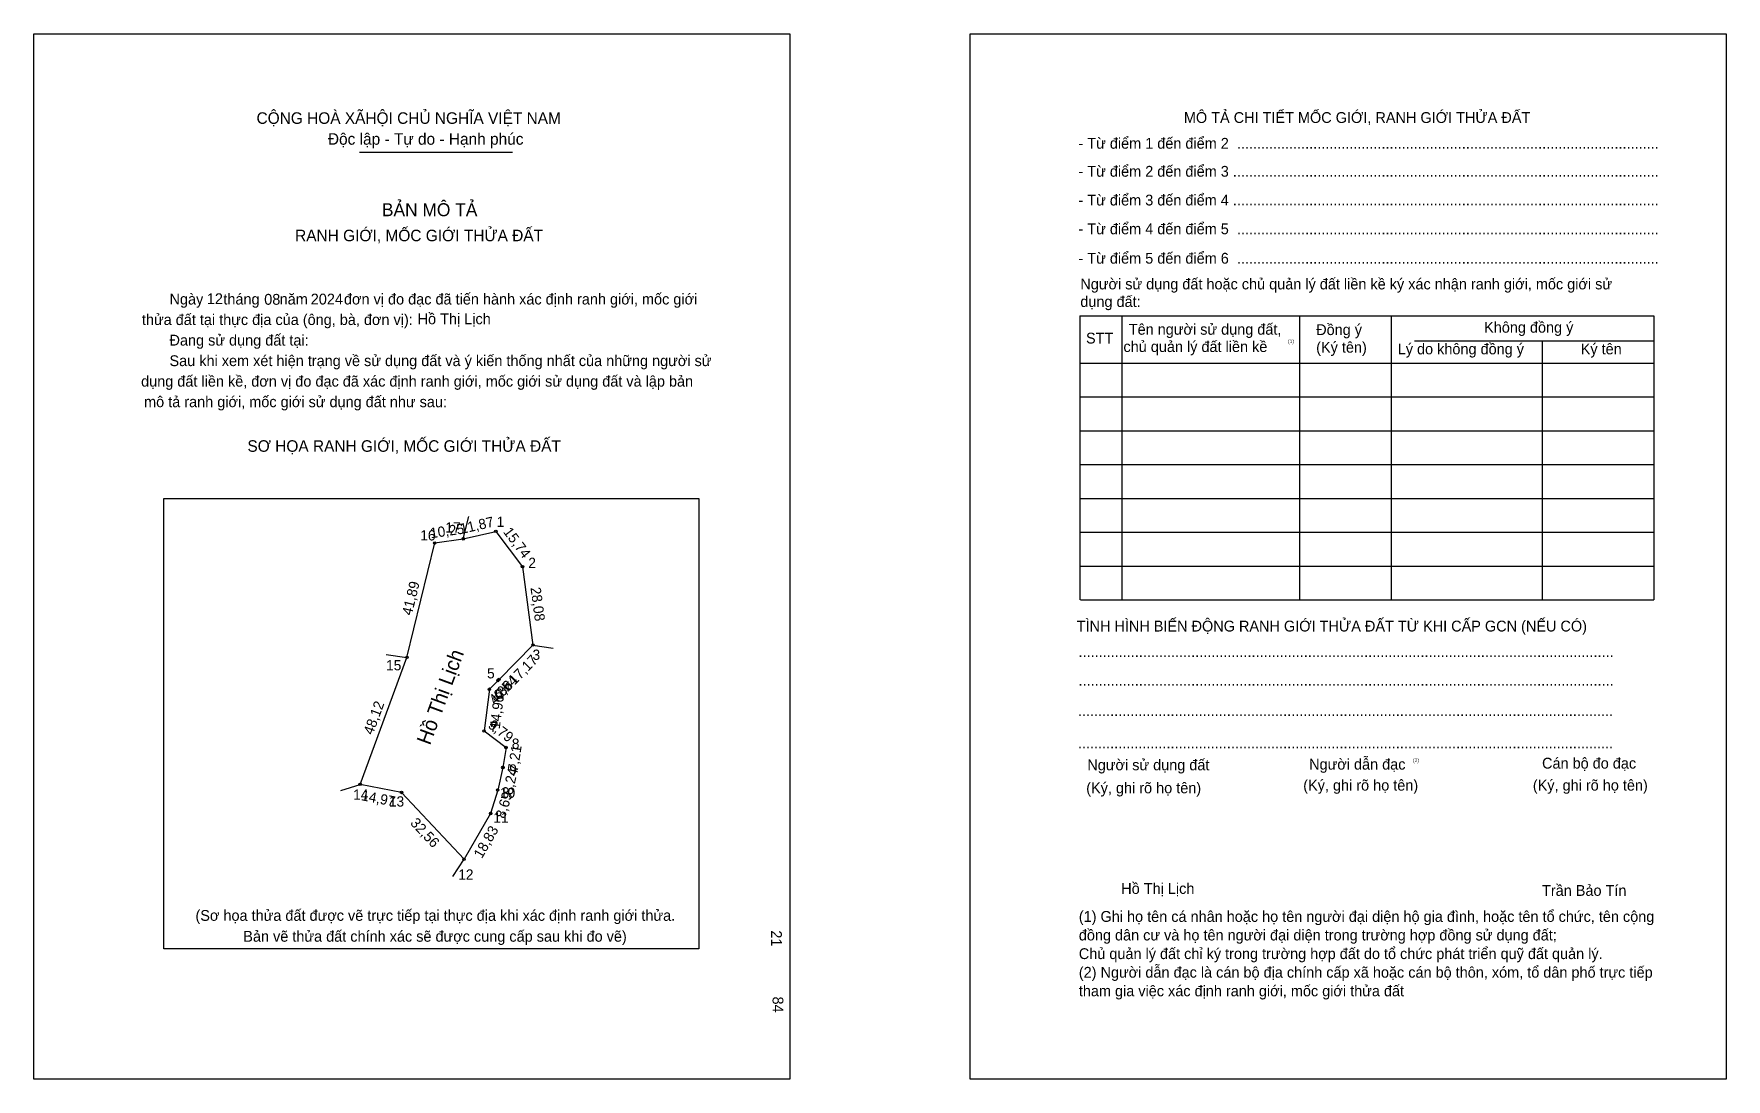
# Model space of a CAD drawing. Extents: x 546643 to 547244, y 1825935 to 1826307.
import ezdxf

# ---------------------------------------------------------------- set-up
doc = ezdxf.new("R2010")
doc.units = 0
for name, color, linetype in [('bmtKhungInTrang1', 7, 'Continuous'), ('bmtKhungInTrang2', 7, 'Continuous'), ('bmtNoiDung', 7, 'Continuous'), ('bmtTemplate', 7, 'Continuous'), ('CanhThua', 7, 'Continuous'), ('ChieuDaiCanhThua', 7, 'Continuous'), ('MocDinhThua', 7, 'Continuous'), ('RauThua', 7, 'Continuous'), ('SoHieuDinhThua', 7, 'Continuous'), ('TenChuSuDung', 7, 'Continuous')]:
    doc.layers.add(name, color=color, linetype=linetype)

msp = doc.modelspace()

# ---------------------------------------------------------------- linework, layer by layer
at = {"layer": 'bmtKhungInTrang1'}
msp.add_lwpolyline([(546642.86, 1826306.86), (546911.63, 1826306.86), (546911.63, 1825935.12), (546642.86, 1825935.12)], close=True, dxfattribs=at)
at = {"layer": 'bmtKhungInTrang2'}
msp.add_lwpolyline([(546975.72, 1826306.86), (547244.49, 1826306.86), (547244.49, 1825935.12), (546975.72, 1825935.12)], close=True, dxfattribs=at)
at = {"layer": 'bmtTemplate'}
for p, q in [((546758.68, 1826264.73), (546813.03, 1826264.73)), ((547029.64, 1826206.6), (547029.64, 1826105.54)), ((547092.86, 1826206.6), (547092.86, 1826105.54)), ((547125.39, 1826206.72), (547125.39, 1826105.54)), ((547218.75, 1826206.6), (547218.75, 1826105.54)), ((547133.64, 1826197.69), (547218.75, 1826197.69)), ((547014.9, 1826189.75), (547218.75, 1826189.75)), ((547014.9, 1826177.72), (547218.75, 1826177.72)), ((547014.9, 1826165.69), (547218.75, 1826165.69)), ((547014.9, 1826153.66), (547218.75, 1826153.66)), ((547014.9, 1826141.63), (547218.75, 1826141.63)), ((547014.9, 1826129.6), (547218.75, 1826129.6)), ((547014.9, 1826117.57), (547218.75, 1826117.57)), ((547014.9, 1826105.54), (547218.75, 1826105.54))]:
    msp.add_line(p, q, dxfattribs=at)
for points in [[(547014.77, 1826206.6), (547218.75, 1826206.6)], [(547014.77, 1826206.6), (547014.77, 1826105.54)], [(547179.08, 1826197.57), (547179.08, 1826105.54)]]:
    msp.add_lwpolyline(points, dxfattribs=at)
msp.add_lwpolyline([(546689.1, 1825981.42), (546689.1, 1826141.62), (546879.27, 1826141.62), (546879.27, 1825981.42)], close=True, dxfattribs=at)
at = {"layer": 'CanhThua'}
for p, q in [((546795.53, 1826127.27), (546807.1, 1826129.92)), ((546807.1, 1826129.92), (546816.57, 1826117.35)), ((546775.5, 1826085.11), (546785.38, 1826125.82)), ((546785.38, 1826125.82), (546795.53, 1826127.27)), ((546816.57, 1826117.35), (546820.31, 1826089.52)), ((546820.31, 1826089.52), (546808.26, 1826077.29)), ((546758.87, 1826039.95), (546775.5, 1826085.11)), ((546807.88, 1826076.91), (546804.82, 1826073.8)), ((546808.26, 1826077.29), (546807.88, 1826076.91)), ((546804.82, 1826073.8), (546802.9, 1826058.97)), ((546802.9, 1826058.97), (546810.72, 1826053.07)), ((546810.72, 1826053.07), (546809.61, 1826045.95)), ((546809.61, 1826045.95), (546807.76, 1826037.93)), ((546773.56, 1826037.08), (546758.87, 1826039.95)), ((546795.81, 1826013.31), (546773.56, 1826037.08)), ((546807.76, 1826037.93), (546805.23, 1826029.61)), ((546805.23, 1826029.61), (546795.81, 1826013.31))]:
    msp.add_line(p, q, dxfattribs=at)
at = {"layer": 'MocDinhThua'}
for centre in [(546807.1, 1826129.92), (546785.38, 1826125.82), (546795.53, 1826127.27), (546816.57, 1826117.35), (546820.31, 1826089.52), (546775.5, 1826085.11), (546807.88, 1826076.91), (546808.26, 1826077.29), (546804.82, 1826073.8), (546802.9, 1826058.97), (546810.72, 1826053.07), (546809.61, 1826045.95), (546758.87, 1826039.95), (546773.56, 1826037.08), (546807.76, 1826037.93), (546805.23, 1826029.61), (546795.81, 1826013.31)]:
    msp.add_circle(centre, 0.436, dxfattribs=at)
at = {"layer": 'RauThua'}
for p, q in [((546795.53, 1826127.27), (546797.5, 1826135.18)), ((546820.31, 1826089.52), (546827.46, 1826088.34)), ((546768.14, 1826086.17), (546775.5, 1826085.11)), ((546751.97, 1826037.76), (546758.87, 1826039.95)), ((546791.86, 1826007.23), (546795.81, 1826013.31)), ((546791.86, 1826007.23), (546795.81, 1826013.31))]:
    msp.add_line(p, q, dxfattribs=at)

# ---------------------------------------------------------------- texts
at = {"layer": 'bmtNoiDung'}
for s, height, p in [('12', 3.846, (546704.36, 1826210.74)), ('08', 3.846, (546724.76, 1826210.52)), ('2024', 3.846, (546741.3, 1826210.61)), ('Hồ Thị Lịch', 3.8456, (546779.29, 1826203.59)), ('Hồ Thị Lịch', 3.8456, (547029.44, 1826001.01))]:
    msp.add_text(s, height=height, dxfattribs=at).set_placement(p)
for s, p in [('21', (546904.93, 1825988.04)), ('84', (546905.48, 1825964.51))]:
    msp.add_text(s, height=3.846, rotation=270, dxfattribs=at).set_placement(p)
at = {"layer": 'bmtTemplate'}
for s, height, p in [('CỘNG HOÀ XÃHỘI CHỦ NGHĨA VIỆT NAM', 4.1019, (546722.03, 1826274.85)), ('MÔ TẢ CHI TIẾT MỐC GIỚI, RANH GIỚI THỬA ĐẤT', 3.8441, (547051.71, 1826275.17)), ('Độc lập - Tự do - Hạnh phúc', 4.1019, (546747.4, 1826267.43)), ('- Từ điểm 1 đến điểm 2  .........................................................................................................', 3.84411, (547014.24, 1826266.01)), ('- Từ điểm 2 đến điểm 3 ..........................................................................................................', 3.84411, (547014.24, 1826256.05)), ('- Từ điểm 3 đến điểm 4 ..........................................................................................................', 3.84411, (547014.24, 1826245.82)), ('BẢN MÔ TẢ', 4.615, (546766.6, 1826242.01)), ('RANH GIỚI, MỐC GIỚI THỬA ĐẤT', 4.1019, (546735.74, 1826233.1)), ('- Từ điểm 4 đến điểm 5  .........................................................................................................', 3.84411, (547014.24, 1826235.59)), ('- Từ điểm 5 đến điểm 6  .........................................................................................................', 3.84411, (547014.24, 1826225.13)), ('Người sử dụng đất hoặc chủ quản lý đất liền kề ký xác nhận ranh giới, mốc giới sử', 3.8441, (547014.9, 1826215.98)), ('Ngày     tháng     năm         đơn vị đo đạc đã tiến hành xác định ranh giới, mốc giới ', 3.8456, (546691.09, 1826210.61)), ('dụng đất:', 3.844, (547014.9, 1826209.73)), ('thửa đất tại thực địa của (ông, bà, đơn vị):', 3.8456, (546681.28, 1826203.31)), ('Tên người sử dụng đất,', 3.8441, (547032.12, 1826199.86)), ('Đồng ý', 3.844, (547098.74, 1826199.74)), ('Không đồng ý', 3.8441, (547158.44, 1826200.58)), ('Đang sử dụng đất tại:', 3.8456, (546691.09, 1826196)), ('STT', 3.844, (547016.91, 1826196.73)), ('chủ quản lý đất liền kề', 3.8441, (547030.23, 1826193.71)), ('(1)', 1.282, (547088.7, 1826196.87)), ('(Ký tên)', 3.844, (547098.74, 1826193.48)), ('Lý do không đồng ý', 3.8441, (547127.74, 1826192.88)), ('Ký tên', 3.844, (547192.79, 1826192.88)), ('Sau khi xem xét hiện trạng về sử dụng đất và ý kiến thống nhất của những người sử ', 3.8456, (546691.09, 1826188.7)), ('dụng đất liền kề, đơn vị đo đạc đã xác định ranh giới, mốc giới sử dụng đất và lập bản', 3.8456, (546680.99, 1826181.4)), ('mô tả ranh giới, mốc giới sử dụng đất như sau:', 3.8456, (546682.05, 1826174.09)), ('SƠ HỌA RANH GIỚI, MỐC GIỚI THỬA ĐẤT', 4.1019, (546718.79, 1826158.23)), ('TÌNH HÌNH BIẾN ĐỘNG RANH GIỚI THỬA ĐẤT TỪ KHI CẤP GCN (NẾU CÓ)', 3.8441, (547013.6, 1826094.32)), ('.....................................................................................................................................', 3.84987, (547014.24, 1826085.27)), ('.....................................................................................................................................', 3.84987, (547014.24, 1826075.05)), ('.....................................................................................................................................', 3.84987, (547014.05, 1826064.22)), ('.....................................................................................................................................', 3.84987, (547014.05, 1826052.79)), ('Người sử dụng đất', 3.8441, (547017.38, 1826044.97)), ('Người dẫn đạc', 3.8441, (547096.23, 1826045.21)), ('(2)', 1.282, (547133.14, 1826047.86)), ('Cán bộ đo đạc', 3.8441, (547179.04, 1826045.57)), ('(Ký, ghi rõ họ tên)', 3.8441, (547016.99, 1826036.79)), ('(Ký, ghi rõ họ tên)', 3.8441, (547094.14, 1826037.75)), ('(Ký, ghi rõ họ tên)', 3.8441, (547175.77, 1826037.75)), ('Trần Bảo Tín', 3.8441, (547179.04, 1826000.31)), ('(Sơ họa thửa đất được vẽ trực tiếp tại thực địa khi xác định ranh giới thửa.', 3.8456, (546700.32, 1825991.43)), ('(1) Ghi họ tên cá nhân hoặc họ tên người đại diện hộ gia đình, hoặc tên tổ chức, tên cộng', 3.8441, (547014.36, 1825991.06)), ('Bản vẽ thửa đất chính xác sẽ được cung cấp sau khi đo vẽ)', 3.8456, (546717.32, 1825984)), ('đồng dân cư và họ tên người đại diện trong trường hợp đồng sử dụng đất;', 3.8441, (547014.36, 1825984.45)), ('Chủ quản lý đất chỉ ký trong trường hợp đất do tổ chức phát triển quỹ đất quản lý.', 3.8441, (547014.36, 1825977.83)), ('(2) Người dẫn đạc là cán bộ địa chính cấp xã hoặc cán bộ thôn, xóm, tổ dân phố trực tiếp', 3.8441, (547014.36, 1825971.21)), ('tham gia việc xác định ranh giới, mốc giới thửa đất', 3.8441, (547014.36, 1825964.6))]:
    msp.add_text(s, height=height, dxfattribs=at).set_placement(p)
at = {"layer": 'ChieuDaiCanhThua'}
for s, rotation, p in [('10,25', 8.13485, (546784.01, 1826127.46)), ('11,87', 12.89839, (546794.82, 1826128.98)), ('15,74', 306.97691, (546809.54, 1826129.71)), ('41,89', 76.36048, (546777.2, 1826099.83)), ('28,08', 277.66922, (546819.41, 1826109.86)), ('17,17', 45.41756, (546813.79, 1826075.13)), ('4,36', 45.41862, (546806.85, 1826068.09)), ('0,54', 45.45114, (546808.58, 1826069.84)), ('48,12', 69.7802, (546763.33, 1826057.32)), ('14,96', 82.59897, (546808.47, 1826059.5)), ('9,79', 322.99788, (546804.04, 1826060.38)), ('7,21', 81.15592, (546814.86, 1826044.25)), ('8,24', 77.04344, (546812.92, 1826036.02)), ('14,97', 348.94082, (546759.04, 1826034.36)), ('8,69', 73.05138, (546810.3, 1826027.56)), ('32,56', 313.10954, (546776.44, 1826026.02)), ('18,83', 59.98105, (546802.12, 1826013.33))]:
    msp.add_text(s, height=3.637, rotation=rotation, dxfattribs=at).set_placement(p)
at = {"layer": 'SoHieuDinhThua'}
for s, height, p in [('16', 3.637, (546780.23, 1826126.7)), ('17', 3.637, (546789.16, 1826129.5)), ('1', 3.64, (546807.4, 1826131.52)), ('2', 3.64, (546818.65, 1826116.91)), ('3', 3.64, (546820.14, 1826084.24)), ('15', 3.637, (546768.09, 1826080.5)), ('5', 3.64, (546803.98, 1826077.64)), ('4', 3.64, (546809.56, 1826072.92)), ('6', 3.64, (546806.79, 1826070.39)), ('7', 3.64, (546804.95, 1826058.56)), ('8', 3.64, (546812.79, 1826052.62)), ('9', 3.64, (546811.88, 1826043.45)), ('14', 3.637, (546756.38, 1826034.5)), ('13', 3.637, (546769.09, 1826032.08)), ('10', 3.637, (546808.57, 1826035.17)), ('11', 3.637, (546806.21, 1826026.34)), ('12', 3.637, (546793.74, 1826006.07))]:
    msp.add_text(s, height=height, dxfattribs=at).set_placement(p)
at = {"layer": 'TenChuSuDung'}
msp.add_text('Hồ Thị Lịch', height=5.223, rotation=69.7802, dxfattribs=at).set_placement((546783.7, 1826053.64))

doc.saveas('drawing.dxf')
